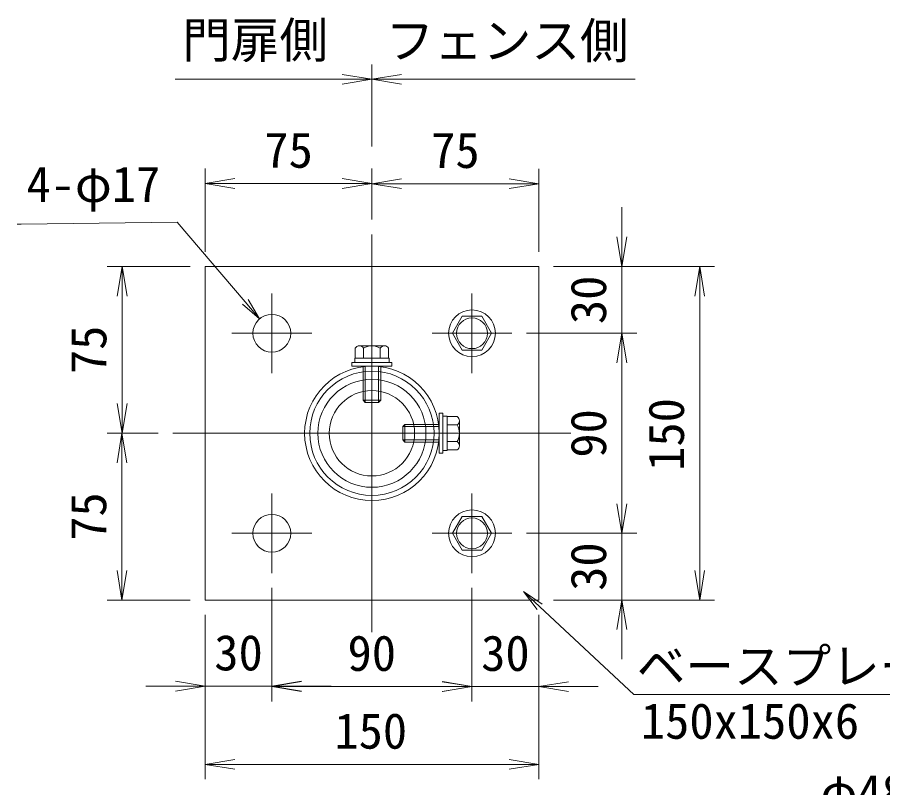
# Model space of a CAD drawing. Units: millimetres, scale not verified, with parts at other scales. Extents: x -4200 to 4200, y -2970 to 2970.
# Drawn here: x -106 to 1061, y -1654 to -614 of the extents above; entities that cross this region are included whole.
import ezdxf
from ezdxf.enums import TextEntityAlignment as Align

# ---------------------------------------------------------------- set-up
doc = ezdxf.new("R2010")
doc.units = ezdxf.units.MM
doc.header["$LTSCALE"] = 20
doc.linetypes.add('USER1', pattern=[50.8, 31.75, -6.35, 6.35, -6.35])
for name, color, linetype, lineweight in [('0-1_D-BMK', 2, 'USER1', 13), ('0-2_D-STR1', 1, 'Continuous', 18), ('0-3_D-STR3', 3, 'Continuous', 13), ('0-4_D-STR-DIM', 7, 'Continuous', 9), ('0-5_0', 3, 'Continuous', 18), ('0-6_D-STR-TXT', 7, 'Continuous', 9)]:
    doc.layers.add(name, color=color, linetype=linetype, lineweight=lineweight)
doc.styles.add('ＭＳ ゴシック', font='')
doc.styles.get('ＭＳ ゴシック').set_extended_font_data('MS Gothic')

# ---------------------------------------------------------------- blocks, each defined once
blk = doc.blocks.new('_Open')
at = {"layer": '0-5_0', "color": 7, "lineweight": 9}
blk.add_line((-20, 3.33), (0, 0), dxfattribs=at)
blk.add_lwpolyline([(-20, -3.33), (0, 0), (-20, 0)], dxfattribs=at)
blk = doc.blocks.new('M10-平')
at = {"layer": '0-5_0'}
blk.add_lwpolyline([(152.6, -88.1), (152.6, 88.1), (0, 176.2), (-152.6, 88.1), (-152.6, -88.1), (0, -176.2)], close=True, dxfattribs=at)
for radius in [210, 138.5]:
    blk.add_circle((0, 0), radius, dxfattribs=at)
blk = doc.blocks.new('MLeader2')
at = {"layer": '0-6_D-STR-TXT'}
blk.add_line((595.01, -1413.64), (576.48, -1389.52), dxfattribs=at)
for points in [[(601.83, -1406.33), (576.48, -1389.52), (598.42, -1409.99)], [(598.42, -1409.99), (725.23, -1528.26), (1017.3, -1528.26), (1199.39, -1528.26)]]:
    blk.add_lwpolyline(points, dxfattribs=at)
blk = doc.blocks.new('MLeader3')
at = {"layer": '0-6_D-STR-TXT'}
blk.add_line((204.98, -995.25), (220.61, -1021.34), dxfattribs=at)
for points in [[(201.17, -998.49), (109.59, -890.81), (-100.87, -893.51), (-106.27, -893.51)], [(197.36, -1001.73), (220.61, -1021.34), (201.17, -998.49)]]:
    blk.add_lwpolyline(points, dxfattribs=at)

msp = doc.modelspace()

# ---------------------------------------------------------------- linework, layer by layer
at = {"layer": '0-1_D-BMK'}
for p, q in [((372.1, -1444.21), (372.1, -907.38)), ((237.1, -1094.55), (237.1, -987.05)), ((507.1, -1094.55), (507.1, -987.05)), ((290.84, -1040.8), (183.35, -1040.8)), ((560.84, -1040.8), (453.35, -1040.8)), ((640.51, -1175.8), (103.68, -1175.8)), ((237.1, -1364.55), (237.1, -1257.05)), ((507.1, -1364.55), (507.1, -1257.05)), ((290.84, -1310.8), (183.35, -1310.8)), ((560.84, -1310.8), (453.35, -1310.8))]:
    msp.add_line(p, q, dxfattribs=at)
at = {"layer": '0-2_D-STR1'}
for radius in [90.75, 83.85]:
    msp.add_circle((372.1, -1175.8), radius, dxfattribs=at)
at = {"layer": '0-3_D-STR3'}
for p, q in [((349.6, -1060.99), (349.6, -1074.25)), ((355.21, -1057.75), (388.98, -1057.75)), ((360.82, -1060.99), (360.82, -1074.25)), ((383.37, -1060.99), (383.37, -1074.25)), ((394.6, -1060.99), (394.6, -1074.25)), ((345.1, -1080.25), (399.1, -1080.25)), ((345.1, -1085.05), (345.1, -1080.25)), ((349.6, -1074.25), (394.6, -1074.25)), ((360.1, -1085.05), (360.1, -1131.25)), ((363.1, -1085.05), (363.1, -1134.25)), ((381.1, -1085.05), (381.1, -1134.25)), ((384.1, -1085.05), (384.1, -1131.25)), ((360.1, -1131.25), (363.1, -1134.25)), ((363.1, -1134.25), (381.1, -1134.25)), ((462.85, -1148.8), (467.65, -1148.8)), ((467.65, -1148.8), (467.65, -1202.8)), ((486.91, -1153.3), (473.65, -1153.3)), ((473.65, -1153.3), (473.65, -1198.3)), ((416.65, -1163.8), (413.65, -1166.8)), ((462.85, -1166.8), (413.65, -1166.8)), ((413.65, -1166.8), (413.65, -1184.8)), ((462.85, -1163.8), (416.65, -1163.8)), ((486.91, -1164.52), (473.65, -1164.52)), ((490.15, -1158.91), (490.15, -1192.68)), ((462.85, -1184.8), (413.65, -1184.8)), ((462.85, -1187.8), (416.65, -1187.8)), ((486.91, -1187.07), (473.65, -1187.07)), ((486.91, -1198.3), (473.65, -1198.3))]:
    msp.add_line(p, q, dxfattribs=at)
for points in [[(147.1, -1400.8), (597.1, -1400.8), (597.1, -950.8), (147.1, -950.8)], [(349, -1074.25), (349, -1080.25), (395.2, -1080.25), (395.2, -1074.25)], [(473.65, -1152.7), (467.65, -1152.7), (467.65, -1198.9), (473.65, -1198.9)]]:
    msp.add_lwpolyline(points, close=True, dxfattribs=at)
for points in [[(345.1, -1085.05), (399.1, -1085.05), (399.1, -1080.25)], [(360.1, -1131.25), (384.1, -1131.25), (381.1, -1134.25)], [(462.85, -1148.8), (462.85, -1202.8), (467.65, -1202.8)], [(416.65, -1163.8), (416.65, -1187.8), (413.65, -1184.8)]]:
    msp.add_lwpolyline(points, dxfattribs=at)
for centre, radius in [((237.1, -1040.8), 25.5), ((372.1, -1175.8), 72.9), ((372.1, -1175.8), 57.6), ((237.1, -1310.8), 25.5)]:
    msp.add_circle(centre, radius, dxfattribs=at)
for centre, radius, start, end in [((355.21, -1064.23), 6.48, 30, 150), ((372.1, -1078.98), 21.24, 57.93138, 122.06862), ((388.98, -1064.23), 6.48, 30, 150), ((483.66, -1158.91), 6.48, 300, 60), ((468.91, -1175.8), 21.24, 327.93138, 32.06862), ((483.66, -1192.68), 6.48, 300, 60)]:
    msp.add_arc(centre, radius, start, end, dxfattribs=at)
at = {"layer": '0-4_D-STR-DIM'}
for p, q in [((372.1, -788.62), (372.1, -678.04)), ((372.1, -788.62), (372.1, -678.04)), ((332.1, -698.04), (106.52, -698.04)), ((412.1, -698.04), (727.28, -698.04)), ((147.1, -930.8), (147.1, -818.62)), ((372.1, -887.38), (372.1, -818.62)), ((372.1, -887.38), (372.1, -818.93)), ((597.1, -930.8), (597.1, -818.93)), ((187.1, -838.62), (332.1, -838.62)), ((412.1, -838.93), (557.1, -838.93)), ((709.27, -910.8), (709.27, -870.8)), ((127.1, -950.8), (15.08, -950.8)), ((617.1, -950.8), (834.27, -950.8)), ((617.1, -950.8), (729.27, -950.8)), ((709.27, -1040.8), (709.27, -950.8)), ((35.08, -1135.8), (35.08, -990.8)), ((814.27, -990.8), (814.27, -1360.8)), ((580.84, -1040.8), (729.27, -1040.8)), ((580.84, -1040.8), (729.27, -1040.8)), ((709.27, -1270.8), (709.27, -1080.8)), ((709.27, -1080.8), (709.27, -1120.8)), ((83.68, -1175.8), (14.92, -1175.8)), ((83.68, -1175.8), (15.08, -1175.8)), ((34.92, -1215.8), (34.92, -1360.8)), ((709.27, -1270.8), (709.27, -1230.8)), ((580.84, -1310.8), (729.27, -1310.8)), ((580.84, -1310.8), (729.27, -1310.8)), ((709.27, -1310.8), (709.27, -1400.8)), ((237.1, -1384.55), (237.1, -1537.66)), ((237.1, -1384.55), (237.1, -1537.01)), ((507.08, -1384.55), (507.08, -1537.69)), ((507.1, -1384.55), (507.1, -1537.66)), ((127.1, -1400.8), (14.92, -1400.8)), ((617.1, -1400.8), (834.27, -1400.8)), ((617.1, -1400.8), (729.27, -1400.8)), ((147.1, -1420.8), (147.1, -1642.66)), ((147.1, -1420.8), (147.1, -1537.01)), ((597.1, -1420.8), (597.1, -1642.66)), ((597.1, -1420.8), (597.1, -1537.69)), ((709.27, -1440.8), (709.27, -1480.8)), ((107.1, -1517.01), (67.1, -1517.01)), ((237.1, -1517.01), (147.1, -1517.01)), ((277.1, -1517.01), (317.1, -1517.01)), ((467.1, -1517.66), (277.1, -1517.66)), ((467.08, -1517.69), (427.08, -1517.69)), ((507.08, -1517.69), (597.1, -1517.69)), ((637.1, -1517.69), (677.1, -1517.69)), ((187.1, -1622.66), (557.1, -1622.66))]:
    msp.add_line(p, q, dxfattribs=at)

# ---------------------------------------------------------------- block references
at = {"layer": '0-3_D-STR3', "xscale": 0.15, "yscale": 0.15, "rotation": 30}
for p in [(507.1, -1040.8), (507.1, -1310.8)]:
    msp.add_blockref('M10-平', p, dxfattribs=at)
at = {"layer": '0-4_D-STR-DIM', "xscale": 2, "yscale": 2}
for p in [(372.1, -698.04), (372.1, -838.62), (597.1, -838.93), (147.1, -1517.01), (507.08, -1517.69), (507.1, -1517.66), (597.1, -1622.66)]:
    msp.add_blockref('_Open', p, dxfattribs=at)
for p, rotation in [((372.1, -698.04), 180), ((147.1, -838.62), 180), ((372.1, -838.93), 180), ((709.27, -950.8), 270), ((35.08, -950.8), 90), ((814.27, -950.8), 90), ((709.27, -1040.8), 90), ((709.27, -1040.8), 90), ((35.08, -1175.8), 270), ((34.92, -1175.8), 90), ((709.27, -1310.8), 270), ((709.27, -1310.8), 270), ((34.92, -1400.8), 270), ((814.27, -1400.8), 270), ((709.27, -1400.8), 90), ((237.1, -1517.01), 180), ((237.1, -1517.66), 180), ((597.1, -1517.69), 180), ((147.1, -1622.66), 180)]:
    msp.add_blockref('_Open', p, dxfattribs=dict(at, rotation=rotation))
at = {"layer": '0-6_D-STR-TXT'}
for name in ['MLeader3', 'MLeader2']:
    msp.add_blockref(name, (0, 0), dxfattribs=at)

# ---------------------------------------------------------------- texts
at = {"layer": '0-4_D-STR-DIM', "style": 'ＭＳ ゴシック'}
for s, p in [('門扉側', (116.16, -683.55)), ('フェンス側', (390.43, -684.31)), ('75', (227, -831.88)), ('75', (452, -832.18)), ('30', (159.47, -1510.26)), ('90', (339.22, -1510.91)), ('30', (519.46, -1510.95)), ('150', (321.45, -1615.91))]:
    msp.add_text(s, height=48.09, dxfattribs=at).set_placement(p, align=Align.BOTTOM_LEFT)
for s, p in [('30', (702.52, -1028.42)), ('75', (28.33, -1095.9)), ('150', (807.52, -1226.45)), ('90', (702.52, -1208.67)), ('75', (28.17, -1320.9)), ('30', (702.52, -1388.42))]:
    msp.add_text(s, height=48.09, rotation=90, dxfattribs=at).set_placement(p, align=Align.BOTTOM_LEFT)
at = {"layer": '0-6_D-STR-TXT', "style": 'ＭＳ ゴシック'}
for s, p in [('4-φ17', (-93.96, -878.06)), ('ベースプレート', (729.36, -1528.44)), ('150x150x6 ', (734.91, -1602.51)), ('φ48.6x5.1', (977.34, -1698.94))]:
    msp.add_text(s, height=48.09, dxfattribs=at).set_placement(p, align=Align.BOTTOM_LEFT)

doc.saveas('drawing.dxf')
